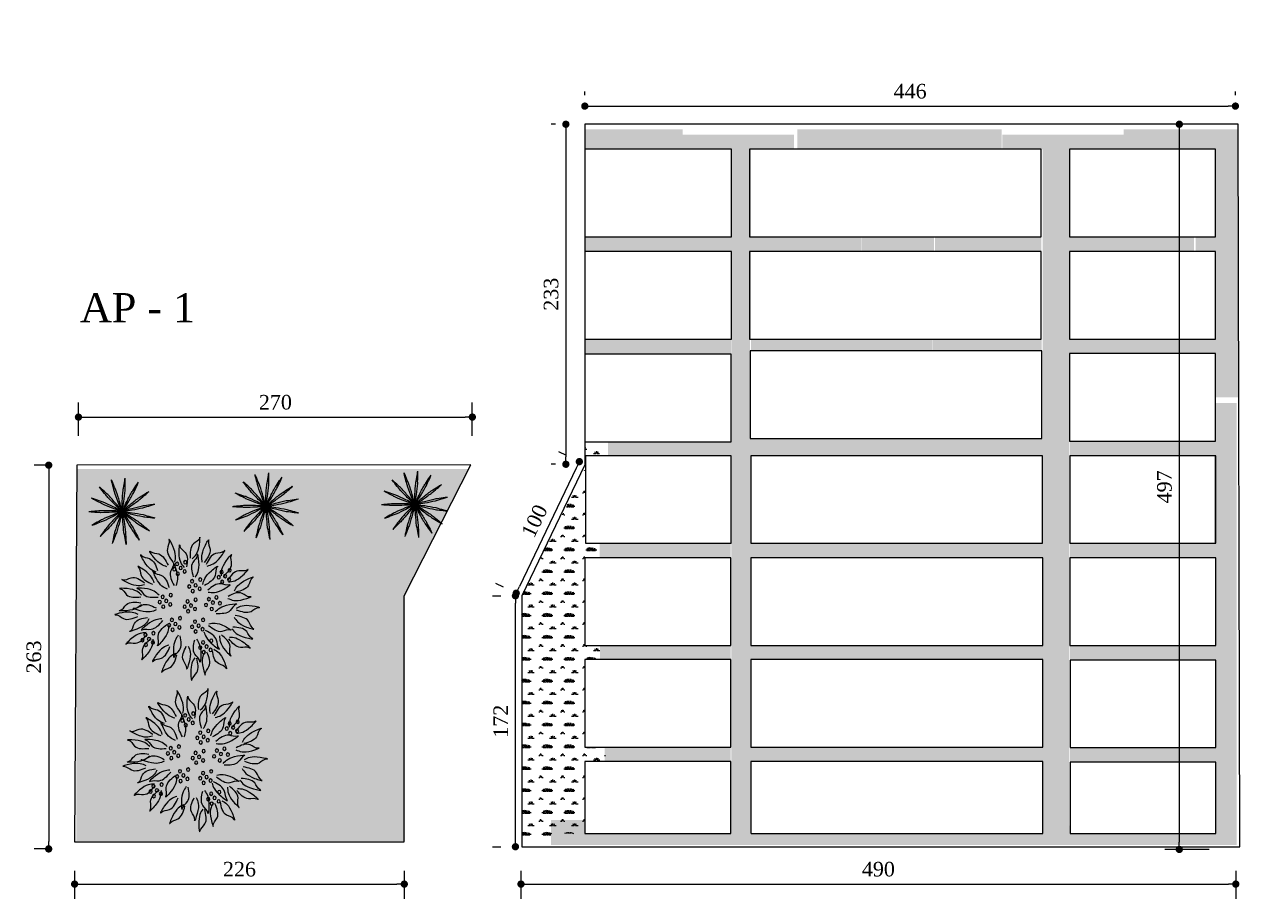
# Model space of a CAD drawing. Header units: centimetres. Extents: x -48696 to 156237, y -5617 to 29024.
# Drawn here: x -48696 to -47863, y 9708 to 10307 of the extents above; entities that cross this region are included whole.
import ezdxf

# ---------------------------------------------------------------- set-up
doc = ezdxf.new("R2010")
doc.units = ezdxf.units.CM
for name, color, linetype, lineweight in [('Hachura', 1, 'Continuous', 9), ('Pilares Sub-solo', 7, 'Continuous', 70), ('Pisos Externos', 15, 'Continuous', 9)]:
    doc.layers.add(name, color=color, linetype=linetype, lineweight=lineweight)
doc.layers.add('MOLHO', color=114, linetype='Continuous')
doc.layers.add('paisajismo', color=7, linetype='Continuous')
doc.styles.add('Valéria', font='romantic.ttf', dxfattribs={"height": 10})
doc.dimstyles.new('Cota - 50', dxfattribs={"dimtxt": 10, "dimasz": 5, "dimexe": 10, "dimexo": 20, "dimgap": 5, "dimtad": 1, "dimtxsty": 'Valéria', "dimblk": 'DOT', "dimcen": 0, "dimclrd": 12, "dimclre": 12, "dimclrt": 2, "dimazin": 2, "dimtfac": 1, "dimtix": 1, "dimtmove": 0, "dimatfit": 3, "dimldrblk": 'DOT', "dimfxl": 1, "dimarcsym": 0})
pattern_1 = [(360, (-31990.247, -1588.451), (15, 15), [2.25, -0.45, 0.6, -0.45, 2.25, -9]), (360, (-31990.997, -1588.001), (15, 15), [1.5, -1.125, 2.25, -1.125, 1.5, -7.5]), (360, (-31985.747, -1582.001), (15, 15), [1.875, -0.75, 1.875, -10.5]), (360, (-31993.247, -1579.001), (15, 15), [0.75, -1.5, 0.75, -12]), (90, (-31991.747, -1579.001), (-15, 15), [1.35, -13.65]), (90, (-31987.247, -1588.001), (-15, 15), [1.5, -13.5]), (90, (-31983.497, -1582.001), (-15, 15), [1.5, -13.5]), (45, (-31985.297, -1588.151), (9e-15, 15), [1.5, -19.713203]), (135, (-31989.197, -1588.151), (-15, 9e-15), [1.5, -19.713203]), (63.43495, (-31985.747, -1588.0765), (8e-10, 15), [1.5, -32.04102]), (75.963757, (-31986.497, -1588.0015), (5e-10, 15), [1.5, -60.346584]), (75.963757, (-31982.747, -1582.0015), (5e-10, 15), [1.2, -60.646584]), (75.963757, (-31991.447, -1579.0015), (5e-10, 15), [1.05, -60.796584]), (104.036243, (-31987.997, -1588.0015), (-5e-10, 15), [1.5, -60.346584]), (104.036243, (-31984.247, -1582.0015), (-5e-10, 15), [1.2, -60.646584]), (104.036243, (-31992.047, -1579.0015), (-5e-10, 15), [1.05, -60.796584]), (116.56505, (-31988.747, -1588.0765), (-6e-09, 15), [1.5, -32.041002])]

# ---------------------------------------------------------------- blocks, each defined once
blk = doc.blocks.new('A$C375069E9')
at = {"layer": 'paisajismo', "color": 221}
for centre in [(0.523, 1.919), (0.663, 1.889), (1.295, 2.06), (1.305, 1.899), (1.375, 1.959), (1.436, 2.03), (1.486, 1.939), (0.533, 1.759), (0.603, 1.819), (0.653, 1.719), (0.713, 1.799), (1.034, 1.759), (1.175, 1.729), (1.426, 1.859), (1.044, 1.598), (1.115, 1.658), (1.165, 1.558), (1.225, 1.638), (1.546, 1.488), (1.687, 1.458), (0.693, 1.348), (0.753, 1.448), (0.814, 1.358), (0.834, 1.247), (0.884, 1.418), (0.934, 1.317), (1.115, 1.408), (1.125, 1.247), (1.195, 1.307), (1.255, 1.378), (1.305, 1.287), (1.556, 1.327), (1.626, 1.388), (1.677, 1.287), (1.737, 1.368), (0.984, 1.057), (1.245, 1.207), (1.386, 1.087), (1.526, 1.057), (0.994, 0.896), (1.064, 0.956), (1.115, 0.856), (1.125, 1.027), (1.175, 0.936), (1.396, 0.926), (1.466, 0.986), (1.516, 0.886), (1.576, 0.966), (1.847, 0.826), (0.844, 0.696), (0.984, 0.666), (1.857, 0.666), (1.927, 0.726), (1.978, 0.625), (1.988, 0.796), (2.038, 0.706), (0.854, 0.535), (0.924, 0.595), (0.974, 0.495), (1.034, 0.575)]:
    blk.add_circle(centre, 0.0284, dxfattribs=at)
at = {"layer": 'paisajismo', "color": 124}
for points in [[(0.998, 2.06), (0.956, 2.334), (0.888, 2.44), (0.889, 2.435), (0.863, 2.285), (0.965, 2.054)], [(1.176, 2.118), (1.049, 2.364), (1.042, 2.49), (1.043, 2.485), (1.153, 2.379), (1.207, 2.133)], [(1.308, 1.969), (1.401, 2.229), (1.391, 2.355), (1.391, 2.35), (1.296, 2.23), (1.275, 1.979)], [(1.475, 2.065), (1.512, 2.34), (1.578, 2.447), (1.577, 2.442), (1.606, 2.292), (1.509, 2.06)], [(0.664, 1.826), (0.579, 2.089), (0.495, 2.183), (0.497, 2.179), (0.495, 2.026), (0.632, 1.814)], [(0.912, 1.994), (0.683, 2.149), (0.616, 2.257), (0.62, 2.253), (0.767, 2.212), (0.932, 2.022)], [(1.122, 1.799), (1.058, 2.068), (1.082, 2.193), (1.082, 2.187), (1.163, 2.058), (1.156, 1.806)], [(1.614, 1.981), (1.84, 2.142), (1.904, 2.25), (1.9, 2.247), (1.754, 2.203), (1.593, 2.009)], [(1.798, 1.89), (2.008, 2.07), (2.062, 2.185), (2.059, 2.181), (1.917, 2.123), (1.775, 1.916)], [(0.543, 1.718), (0.292, 1.836), (0.209, 1.931), (0.213, 1.928), (0.366, 1.911), (0.558, 1.749)], [(0.988, 1.675), (0.841, 1.91), (0.737, 1.981), (0.74, 1.977), (0.775, 1.828), (0.959, 1.656)], [(1.453, 1.657), (1.451, 1.934), (1.501, 2.049), (1.5, 2.044), (1.55, 1.9), (1.487, 1.656)], [(1.602, 1.593), (1.803, 1.784), (1.851, 1.901), (1.848, 1.896), (1.709, 1.832), (1.578, 1.618)], [(1.836, 1.699), (2.004, 1.919), (2.114, 1.98), (2.111, 1.977), (2.062, 1.832), (1.862, 1.678)], [(0.438, 1.564), (0.237, 1.755), (0.118, 1.797), (0.122, 1.794), (0.194, 1.659), (0.415, 1.539)], [(0.896, 1.541), (0.624, 1.594), (0.52, 1.667), (0.525, 1.665), (0.677, 1.685), (0.903, 1.575)], [(2.005, 1.668), (2.28, 1.695), (2.39, 1.758), (2.385, 1.756), (2.236, 1.791), (2.001, 1.702)], [(0.553, 1.432), (0.276, 1.415), (0.158, 1.46), (0.163, 1.459), (0.305, 1.517), (0.551, 1.466)], [(1.751, 1.486), (2.002, 1.603), (2.129, 1.605), (2.124, 1.604), (2.013, 1.498), (1.765, 1.455)], [(2.053, 1.488), (2.306, 1.601), (2.432, 1.601), (2.427, 1.6), (2.315, 1.496), (2.066, 1.456)], [(0.405, 1.262), (0.131, 1.304), (0.009, 1.27), (0.015, 1.27), (0.151, 1.2), (0.401, 1.228)], [(0.773, 1.195), (0.528, 1.324), (0.402, 1.332), (0.407, 1.33), (0.513, 1.219), (0.758, 1.164)], [(1.8, 1.231), (2.076, 1.215), (2.195, 1.26), (2.189, 1.259), (2.047, 1.316), (1.801, 1.265)], [(2.055, 1.326), (2.31, 1.218), (2.436, 1.221), (2.431, 1.222), (2.317, 1.323), (2.067, 1.357)], [(0.447, 1.106), (0.23, 0.934), (0.107, 0.902), (0.112, 0.905), (0.195, 1.033), (0.426, 1.133)], [(1.701, 1.076), (1.958, 0.973), (2.046, 0.883), (2.041, 0.885), (1.889, 0.894), (1.687, 1.045)], [(1.928, 1.076), (2.139, 0.896), (2.26, 0.861), (2.255, 0.863), (2.177, 0.995), (1.949, 1.102)], [(2.115, 1.151), (2.39, 1.183), (2.511, 1.145), (2.506, 1.145), (2.367, 1.08), (2.118, 1.117)], [(0.483, 0.904), (0.251, 0.752), (0.126, 0.732), (0.131, 0.734), (0.226, 0.854), (0.465, 0.933)], [(0.883, 0.989), (0.609, 0.948), (0.503, 0.88), (0.508, 0.882), (0.658, 0.855), (0.889, 0.956)], [(0.969, 0.852), (0.812, 0.624), (0.705, 0.557), (0.708, 0.561), (0.75, 0.708), (0.941, 0.872)], [(1.585, 0.962), (1.685, 0.704), (1.775, 0.615), (1.772, 0.62), (1.766, 0.772), (1.617, 0.976)], [(0.524, 0.758), (0.266, 0.658), (0.177, 0.569), (0.181, 0.571), (0.334, 0.578), (0.537, 0.726)], [(0.698, 0.783), (0.595, 0.526), (0.504, 0.438), (0.507, 0.442), (0.516, 0.595), (0.667, 0.796)], [(1.098, 0.722), (1.022, 0.455), (1.04, 0.33), (1.041, 0.335), (1.128, 0.461), (1.131, 0.713)], [(1.416, 0.791), (1.501, 0.528), (1.488, 0.402), (1.487, 0.407), (1.396, 0.53), (1.383, 0.782)], [(1.856, 0.722), (1.956, 0.464), (2.046, 0.374), (2.043, 0.379), (2.037, 0.532), (1.888, 0.735)], [(1.972, 0.836), (2.229, 0.733), (2.317, 0.642), (2.312, 0.645), (2.16, 0.653), (1.958, 0.804)], [(0.798, 0.546), (0.619, 0.335), (0.583, 0.214), (0.585, 0.218), (0.717, 0.297), (0.825, 0.524)], [(0.953, 0.499), (0.985, 0.224), (0.947, 0.103), (0.948, 0.108), (0.882, 0.247), (0.919, 0.496)], [(1.244, 0.6), (1.226, 0.324), (1.271, 0.206), (1.27, 0.211), (1.328, 0.353), (1.278, 0.599)], [(1.466, 0.475), (1.657, 0.274), (1.699, 0.155), (1.696, 0.159), (1.561, 0.231), (1.441, 0.452)], [(1.582, 0.621), (1.799, 0.449), (1.858, 0.337), (1.854, 0.341), (1.71, 0.393), (1.56, 0.595)], [(1.128, 0.401), (1.199, 0.134), (1.18, 0.009), (1.179, 0.014), (1.094, 0.142), (1.095, 0.393)]]:
    blk.add_spline(points, degree=3, dxfattribs=at)
blk = doc.blocks.new('MOLHO2')
for points in [[(-0.205, 0.41, 0.04965), (-0.231, 0.447, 0.013329), (-0.323, 0.589, 0.009979), (-0.353, 0.63, 0.607526)], [(-0.242, 0.389, -0.04965), (-0.26, 0.431, -0.013329), (-0.333, 0.583, -0.009979), (-0.353, 0.63, -0.607526)], [(-0.063, 0.454, -0.04965), (-0.063, 0.499, -0.013329), (-0.067, 0.668, -0.009979), (-0.066, 0.719, -0.607526)], [(-0.021, 0.458, 0.04965), (-0.03, 0.502, 0.013329), (-0.056, 0.669, 0.009979), (-0.066, 0.719, 0.607526)], [(0.127, 0.44, -0.04965), (0.146, 0.482, -0.013329), (0.21, 0.638, -0.009979), (0.232, 0.684, -0.607526)], [(0.167, 0.427, 0.04965), (0.177, 0.471, 0.013329), (0.221, 0.634, 0.009979), (0.232, 0.684, 0.607526)], [(0.295, 0.35, -0.04965), (0.329, 0.381, -0.013329), (0.452, 0.497, -0.009979), (0.49, 0.531, -0.607526)], [(0.326, 0.322, 0.04965), (0.353, 0.358, 0.013329), (0.46, 0.49, 0.009979), (0.49, 0.531, 0.607526)], [(-0.354, 0.291, 0.04965), (-0.393, 0.314, 0.013329), (-0.535, 0.406, 0.009979), (-0.579, 0.432, 0.607526)], [(-0.379, 0.257, -0.04965), (-0.413, 0.288, -0.013329), (-0.542, 0.397, -0.009979), (-0.579, 0.432, -0.607526)], [(0, 0, 0.009979), (-0.037, 0.035, 0.013329), (-0.166, 0.144, 0.009462), (-0.354, 0.291, 0.009462)], [(0, 0, -0.009979), (-0.03, 0.041, -0.013329), (-0.122, 0.183, -0.009462), (-0.242, 0.389, -0.009462)], [(0, 0, 0.009979), (-0.02, 0.047, 0.013329), (-0.093, 0.199, 0.009462), (-0.205, 0.41, 0.009462)], [(0, 0, -0.009979), (-0.01, 0.05, -0.013329), (-0.037, 0.217, -0.009462), (-0.063, 0.454, -0.009462)], [(0, 0, 0.009979), (0.001, 0.051, 0.013329), (-0.004, 0.22, 0.009462), (-0.021, 0.458, 0.009462)], [(0, 0, -0.009979), (0.011, 0.05, -0.013329), (0.055, 0.213, -0.009462), (0.127, 0.44, -0.009462)], [(0, 0, 0.009979), (0.022, 0.046, 0.013329), (0.086, 0.202, 0.009462), (0.167, 0.427, 0.009462)], [(0, 0, -0.009979), (0.03, 0.041, -0.013329), (0.137, 0.172, -0.009462), (0.295, 0.35, -0.009462)], [(0, 0, 0.009979), (0.038, 0.033, 0.013329), (0.161, 0.15, 0.009462), (0.326, 0.322, 0.009462)], [(0.412, 0.2, -0.04965), (0.455, 0.214, -0.013329), (0.615, 0.271, -0.009979), (0.664, 0.285, -0.607526)], [(0.429, 0.161, 0.04965), (0.469, 0.183, 0.013329), (0.619, 0.26, 0.009979), (0.664, 0.285, 0.607526)], [(-0.451, 0.08, -0.04965), (-0.494, 0.095, -0.013329), (-0.656, 0.143, -0.009979), (-0.705, 0.159, -0.607526)], [(-0.442, 0.121, 0.04965), (-0.487, 0.127, 0.013329), (-0.654, 0.154, 0.009979), (-0.705, 0.159, 0.607526)], [(0, 0, -0.009979), (-0.051, 0.006, -0.013329), (-0.218, 0.032, -0.009462), (-0.451, 0.08, -0.009462)], [(0, 0, 0.009979), (-0.048, 0.017, 0.013329), (-0.21, 0.064, 0.009462), (-0.442, 0.121, 0.009462)], [(0, 0, -0.009979), (-0.044, 0.026, -0.013329), (-0.186, 0.118, -0.009462), (-0.379, 0.257, -0.009462)], [(0, 0, -0.009979), (0.044, 0.025, -0.013329), (0.195, 0.102, -0.009462), (0.412, 0.2, -0.009462)], [(0, 0, 0.009979), (0.049, 0.015, 0.013329), (0.208, 0.071, 0.009462), (0.429, 0.161, 0.009462)], [(0, 0, -0.009979), (0.051, 0.005, -0.013329), (0.22, 0.014, -0.009462), (0.458, 0.015, -0.009462)], [(0.458, 0.015, -0.04965), (0.503, 0.01, -0.013329), (0.672, -0.003, -0.009979), (0.722, -0.009, -0.607526)], [(-0.453, -0.069, 0.04965), (-0.496, -0.082, 0.013329), (-0.66, -0.126, 0.009979), (-0.708, -0.141, 0.607526)], [(-0.445, -0.11, -0.04965), (-0.49, -0.114, -0.013329), (-0.658, -0.137, -0.009979), (-0.708, -0.141, -0.607526)], [(-0.386, -0.247, 0.04965), (-0.42, -0.277, 0.013329), (-0.552, -0.383, 0.009979), (-0.59, -0.417, 0.607526)], [(0, 0, 0.009979), (-0.051, -0.004, 0.013329), (-0.218, -0.027, 0.009462), (-0.453, -0.069, 0.009462)], [(0, 0, -0.009979), (-0.048, -0.015, -0.013329), (-0.212, -0.059, -0.009462), (-0.445, -0.11, -0.009462)], [(0, 0, 0.009979), (-0.045, -0.025, 0.013329), (-0.189, -0.113, 0.009462), (-0.386, -0.247, 0.009462)], [(0, 0, -0.009979), (-0.038, -0.034, -0.013329), (-0.17, -0.14, -0.009462), (-0.362, -0.281, -0.009462)], [(0, 0, 0.009979), (-0.031, -0.041, 0.013329), (-0.126, -0.18, 0.009462), (-0.252, -0.383, 0.009462)], [(0, 0, -0.009979), (-0.021, -0.046, -0.013329), (-0.098, -0.197, -0.009462), (-0.216, -0.404, -0.009462)], [(0, 0, 0.009979), (-0.012, -0.05, 0.013329), (-0.042, -0.216, 0.009462), (-0.075, -0.452, 0.009462)], [(0, 0, -0.009979), (0, -0.051, -0.013329), (-0.009, -0.22, -0.009462), (-0.033, -0.457, -0.009462)], [(0, 0, -0.009979), (0.038, -0.034, -0.013329), (0.157, -0.154, -0.009462), (0.318, -0.33, -0.009462)], [(0, 0, 0.009979), (0.05, -0.006, 0.013329), (0.219, -0.019, 0.009462), (0.457, -0.027, 0.009462)], [(0, 0, 0.009979), (0.044, -0.026, 0.013329), (0.192, -0.107, 0.009462), (0.407, -0.211, 0.009462)], [(0, 0, -0.009979), (0.048, -0.016, -0.013329), (0.206, -0.077, -0.009462), (0.425, -0.172, -0.009462)], [(0, 0, 0.009979), (0.029, -0.042, 0.013329), (0.132, -0.176, 0.009462), (0.286, -0.358, 0.009462)], [(0, 0, 0.009979), (0.01, -0.05, 0.013329), (0.049, -0.214, 0.009462), (0.116, -0.443, 0.009462)], [(0, 0, -0.009979), (0.02, -0.047, -0.013329), (0.081, -0.205, -0.009462), (0.156, -0.431, -0.009462)], [(0.407, -0.211, 0.04965), (0.45, -0.225, 0.013329), (0.608, -0.286, 0.009979), (0.656, -0.302, 0.607526)], [(0.425, -0.172, -0.04965), (0.464, -0.195, -0.013329), (0.612, -0.276, -0.009979), (0.656, -0.302, -0.607526)], [(0.457, -0.027, 0.04965), (0.503, -0.023, 0.013329), (0.672, -0.014, 0.009979), (0.722, -0.009, 0.607526)], [(-0.362, -0.281, -0.04965), (-0.401, -0.304, -0.013329), (-0.545, -0.392, -0.009979), (-0.59, -0.417, -0.607526)], [(-0.252, -0.383, 0.04965), (-0.271, -0.424, 0.013329), (-0.348, -0.575, 0.009979), (-0.369, -0.621, 0.607526)], [(-0.216, -0.404, -0.04965), (-0.243, -0.441, -0.013329), (-0.338, -0.58, -0.009979), (-0.369, -0.621, -0.607526)], [(-0.075, -0.452, 0.04965), (-0.075, -0.497, 0.013329), (-0.084, -0.666, 0.009979), (-0.085, -0.717, 0.607526)], [(-0.033, -0.457, -0.04965), (-0.043, -0.501, -0.013329), (-0.073, -0.668, -0.009979), (-0.085, -0.717, -0.607526)], [(0.116, -0.443, 0.04965), (0.133, -0.485, 0.013329), (0.194, -0.643, 0.009979), (0.214, -0.69, 0.607526)], [(0.156, -0.431, -0.04965), (0.165, -0.475, -0.013329), (0.205, -0.64, -0.009979), (0.214, -0.69, -0.607526)], [(0.286, -0.358, 0.04965), (0.319, -0.389, 0.013329), (0.439, -0.509, 0.009979), (0.476, -0.543, 0.607526)], [(0.318, -0.33, -0.04965), (0.344, -0.367, -0.013329), (0.447, -0.501, -0.009979), (0.476, -0.543, -0.607526)]]:
    blk.add_lwpolyline(points, format="xyb")
blk = doc.blocks.new('VEG3')
at = {"layer": 'MOLHO', "xscale": 0.6290189251151159, "yscale": 0.6290189251151159, "zscale": 0.6290189251151159}
blk.add_blockref('MOLHO2', (-0.121, 0.067), dxfattribs=at)
blk = doc.blocks.new('_Dot')
at = {"color": 0, "linetype": 'ByBlock', "lineweight": -2}
blk.add_line((-0.5, 0), (-1, 0), dxfattribs=at)
at = {"color": 0, "linetype": 'ByBlock', "const_width": 0.5}
blk.add_lwpolyline([(-0.25, 0, 1), (0.25, 0, 1)], format="xyb", close=True, dxfattribs=at)
blk = doc.blocks.new('*D1842')
at = {"color": 12, "lineweight": -2, "transparency": 16777216}
for p, q in [((-48679.76, 10005), (-48689.14, 10005)), ((-48679.14, 10000), (-48679.14, 9747)), ((-48679.76, 9742), (-48689.14, 9742))]:
    blk.add_line(p, q, dxfattribs=at)
at = {"layer": 'Defpoints', "color": 0, "transparency": 16777216}
for p in [(-48659.76, 10005), (-48679.14, 9742), (-48659.76, 9742)]:
    blk.add_point(p, dxfattribs=at)
at = {"color": 12, "lineweight": -2, "transparency": 16777216, "xscale": 5, "yscale": 5, "zscale": 5}
for p, rotation in [((-48679.14, 10005), 90), ((-48679.14, 9742), 270)]:
    blk.add_blockref('_Dot', p, dxfattribs=dict(at, rotation=rotation))
at = {"color": 2, "transparency": 16777216, "insert": (-48689.29, 9873.5), "char_height": 10, "attachment_point": 5, "rotation": 90, "style": 'Valéria'}
blk.add_mtext('263', dxfattribs=at)
blk = doc.blocks.new('*D1843')
at = {"color": 12, "lineweight": -2, "transparency": 16777216}
for p, q in [((-48658.73, 10025.21), (-48658.73, 10047.95)), ((-48388.73, 10025.21), (-48388.73, 10047.95)), ((-48653.73, 10037.95), (-48393.73, 10037.95))]:
    blk.add_line(p, q, dxfattribs=at)
at = {"layer": 'Defpoints', "color": 0, "transparency": 16777216}
for p in [(-48388.73, 10037.95), (-48658.73, 10005.21), (-48388.73, 10005.21)]:
    blk.add_point(p, dxfattribs=at)
at = {"color": 12, "lineweight": -2, "transparency": 16777216, "xscale": 5, "yscale": 5, "zscale": 5, "rotation": 180}
blk.add_blockref('_Dot', (-48658.73, 10037.95), dxfattribs=at)
at = {"color": 12, "lineweight": -2, "transparency": 16777216, "xscale": 5, "yscale": 5, "zscale": 5}
blk.add_blockref('_Dot', (-48388.73, 10037.95), dxfattribs=at)
at = {"color": 2, "transparency": 16777216, "insert": (-48523.73, 10048.06), "char_height": 10, "attachment_point": 5, "style": 'Valéria'}
blk.add_mtext('270', dxfattribs=at)
blk = doc.blocks.new('*D1858')
at = {"color": 12, "lineweight": -2, "transparency": 16777216}
for p, q in [((-48661.37, 9726.96), (-48661.37, 9707.91)), ((-48435.37, 9726.96), (-48435.37, 9707.91)), ((-48656.37, 9717.91), (-48440.37, 9717.91))]:
    blk.add_line(p, q, dxfattribs=at)
at = {"layer": 'Defpoints', "color": 0, "transparency": 16777216}
for p in [(-48661.37, 9746.96), (-48435.37, 9746.96), (-48435.37, 9717.91)]:
    blk.add_point(p, dxfattribs=at)
at = {"color": 12, "lineweight": -2, "transparency": 16777216, "xscale": 5, "yscale": 5, "zscale": 5, "rotation": 180}
blk.add_blockref('_Dot', (-48661.37, 9717.91), dxfattribs=at)
at = {"color": 12, "lineweight": -2, "transparency": 16777216, "xscale": 5, "yscale": 5, "zscale": 5}
blk.add_blockref('_Dot', (-48435.37, 9717.91), dxfattribs=at)
at = {"color": 2, "transparency": 16777216, "insert": (-48548.37, 9728.06), "char_height": 10, "attachment_point": 5, "style": 'Valéria'}
blk.add_mtext('226', dxfattribs=at)
blk = doc.blocks.new('*D1844')
at = {"color": 12, "lineweight": -2, "transparency": 16777216}
for p, q in [((-48355.37, 9726.96), (-48355.37, 9707.91)), ((-47865.37, 9726.96), (-47865.37, 9707.91)), ((-48350.37, 9717.91), (-47870.37, 9717.91))]:
    blk.add_line(p, q, dxfattribs=at)
at = {"layer": 'Defpoints', "color": 0, "transparency": 16777216}
for p in [(-48355.37, 9746.96), (-47865.37, 9746.96), (-47865.37, 9717.91)]:
    blk.add_point(p, dxfattribs=at)
at = {"color": 12, "lineweight": -2, "transparency": 16777216, "xscale": 5, "yscale": 5, "zscale": 5, "rotation": 180}
blk.add_blockref('_Dot', (-48355.37, 9717.91), dxfattribs=at)
at = {"color": 12, "lineweight": -2, "transparency": 16777216, "xscale": 5, "yscale": 5, "zscale": 5}
blk.add_blockref('_Dot', (-47865.37, 9717.91), dxfattribs=at)
at = {"color": 2, "transparency": 16777216, "insert": (-48110.37, 9728.08), "char_height": 10, "attachment_point": 5, "style": 'Valéria'}
blk.add_mtext('490', dxfattribs=at)
blk = doc.blocks.new('*D1846')
at = {"color": 12, "lineweight": -2, "transparency": 16777216}
for p, q in [((-47883.69, 10238.63), (-47914.08, 10238.63)), ((-47904.08, 10233.63), (-47904.08, 9746.63)), ((-47883.69, 9741.63), (-47914.08, 9741.63))]:
    blk.add_line(p, q, dxfattribs=at)
at = {"layer": 'Defpoints', "color": 0, "transparency": 16777216}
for p in [(-47863.69, 10238.63), (-47904.08, 9741.63), (-47863.69, 9741.63)]:
    blk.add_point(p, dxfattribs=at)
at = {"color": 12, "lineweight": -2, "transparency": 16777216, "xscale": 5, "yscale": 5, "zscale": 5}
for p, rotation in [((-47904.08, 10238.63), 90), ((-47904.08, 9741.63), 270)]:
    blk.add_blockref('_Dot', p, dxfattribs=dict(at, rotation=rotation))
at = {"color": 2, "transparency": 16777216, "insert": (-47914.24, 9990.13), "char_height": 10, "attachment_point": 5, "rotation": 90, "style": 'Valéria'}
blk.add_mtext('497', dxfattribs=at)
blk = doc.blocks.new('*D1847')
at = {"color": 12, "lineweight": -2, "transparency": 16777216}
for p, q in [((-48311.62, 10258.63), (-48311.62, 10261.07)), ((-47865.62, 10258.63), (-47865.62, 10261.07)), ((-48306.62, 10251.07), (-47870.62, 10251.07))]:
    blk.add_line(p, q, dxfattribs=at)
at = {"layer": 'Defpoints', "color": 0, "transparency": 16777216}
for p in [(-47865.62, 10251.07), (-48311.62, 10238.63), (-47865.62, 10238.63)]:
    blk.add_point(p, dxfattribs=at)
at = {"color": 12, "lineweight": -2, "transparency": 16777216, "xscale": 5, "yscale": 5, "zscale": 5, "rotation": 180}
blk.add_blockref('_Dot', (-48311.62, 10251.07), dxfattribs=at)
at = {"color": 12, "lineweight": -2, "transparency": 16777216, "xscale": 5, "yscale": 5, "zscale": 5}
blk.add_blockref('_Dot', (-47865.62, 10251.07), dxfattribs=at)
at = {"color": 2, "transparency": 16777216, "insert": (-48088.62, 10261.21), "char_height": 10, "attachment_point": 5, "style": 'Valéria'}
blk.add_mtext('446', dxfattribs=at)
blk = doc.blocks.new('*D1848')
at = {"color": 12, "lineweight": -2, "transparency": 16777216}
for p, q in [((-48331.62, 10238.63), (-48334.61, 10238.63)), ((-48324.61, 10233.63), (-48324.61, 10010.63)), ((-48331.62, 10005.63), (-48334.61, 10005.63))]:
    blk.add_line(p, q, dxfattribs=at)
at = {"layer": 'Defpoints', "color": 0, "transparency": 16777216}
for p in [(-48311.62, 10238.63), (-48324.61, 10005.63), (-48311.62, 10005.63)]:
    blk.add_point(p, dxfattribs=at)
at = {"color": 12, "lineweight": -2, "transparency": 16777216, "xscale": 5, "yscale": 5, "zscale": 5}
for p, rotation in [((-48324.61, 10238.63), 90), ((-48324.61, 10005.63), 270)]:
    blk.add_blockref('_Dot', p, dxfattribs=dict(at, rotation=rotation))
at = {"color": 2, "transparency": 16777216, "insert": (-48334.72, 10122.13), "char_height": 10, "attachment_point": 5, "rotation": 90, "style": 'Valéria'}
blk.add_mtext('233', dxfattribs=at)
blk = doc.blocks.new('*D1849')
at = {"color": 12, "lineweight": -2, "transparency": 16777216}
for p, q in [((-48329.65, 10014.29), (-48324.38, 10011.75)), ((-48317.52, 10002.92), (-48356.46, 9921.78)), ((-48372.92, 9924.13), (-48367.64, 9921.6))]:
    blk.add_line(p, q, dxfattribs=at)
at = {"layer": 'Defpoints', "color": 0, "transparency": 16777216}
for p in [(-48311.62, 10005.63), (-48358.63, 9917.27), (-48354.89, 9915.48)]:
    blk.add_point(p, dxfattribs=at)
at = {"color": 12, "lineweight": -2, "transparency": 16777216, "xscale": 5, "yscale": 5, "zscale": 5}
for p, rotation in [((-48315.36, 10007.43), 64.3640966448626), ((-48358.63, 9917.27), 244.3640966448626)]:
    blk.add_blockref('_Dot', p, dxfattribs=dict(at, rotation=rotation))
at = {"color": 2, "transparency": 16777216, "insert": (-48346.11, 9966.72), "char_height": 10, "attachment_point": 5, "rotation": 64.3641, "style": 'Valéria'}
blk.add_mtext('100', dxfattribs=at)
blk = doc.blocks.new('*D1859')
at = {"color": 12, "lineweight": -2, "transparency": 16777216}
for p, q in [((-48374.89, 9915.51), (-48369.17, 9915.51)), ((-48359.17, 9748.51), (-48359.17, 9910.51)), ((-48374.87, 9743.51), (-48369.17, 9743.51))]:
    blk.add_line(p, q, dxfattribs=at)
at = {"layer": 'Defpoints', "color": 0, "transparency": 16777216}
for p in [(-48359.17, 9915.51), (-48354.89, 9915.51), (-48354.87, 9743.51)]:
    blk.add_point(p, dxfattribs=at)
at = {"color": 12, "lineweight": -2, "transparency": 16777216, "xscale": 5, "yscale": 5, "zscale": 5}
for p, rotation in [((-48359.17, 9915.51), 90), ((-48359.17, 9743.51), 270)]:
    blk.add_blockref('_Dot', p, dxfattribs=dict(at, rotation=rotation))
at = {"color": 2, "transparency": 16777216, "insert": (-48369.27, 9829.51), "char_height": 10, "attachment_point": 5, "rotation": 90, "style": 'Valéria'}
blk.add_mtext('172', dxfattribs=at)

msp = doc.modelspace()

# ---------------------------------------------------------------- hatches: boundary and pattern name
h = msp.add_hatch()
h.set_pattern_fill('GRASS2', color=74, scale=15, pattern_type=2)
h.set_pattern_definition([(360, (-31923.786, 10697.409), (15, 15), [2.25, -0.45, 0.6, -0.45, 2.25, -9]), (360, (-31924.536, 10697.859), (15, 15), [1.5, -1.125, 2.25, -1.125, 1.5, -7.5]), (360, (-31919.286, 10703.859), (15, 15), [1.875, -0.75, 1.875, -10.5]), (360, (-31926.786, 10706.859), (15, 15), [0.75, -1.5, 0.75, -12]), (90, (-31925.286, 10706.859), (-15, 15), [1.35, -13.65]), (90, (-31920.786, 10697.859), (-15, 15), [1.5, -13.5]), (90, (-31917.036, 10703.859), (-15, 15), [1.5, -13.5]), (45, (-31918.836, 10697.709), (9e-15, 15), [1.5, -19.713203]), (135, (-31922.736, 10697.709), (-15, 9e-15), [1.5, -19.713203]), (63.43495, (-31919.286, 10697.784), (8e-10, 15), [1.5, -32.04102]), (75.963757, (-31920.0362, 10697.859), (5e-10, 15), [1.5, -60.346584]), (75.963757, (-31916.2862, 10703.859), (5e-10, 15), [1.2, -60.646584]), (75.963757, (-31924.9862, 10706.859), (5e-10, 15), [1.05, -60.796584]), (104.036243, (-31921.5362, 10697.859), (-5e-10, 15), [1.5, -60.346584]), (104.036243, (-31917.7862, 10703.859), (-5e-10, 15), [1.2, -60.646584]), (104.036243, (-31925.5862, 10706.859), (-5e-10, 15), [1.05, -60.796584]), (116.56505, (-31922.286, 10697.784), (-6e-09, 15), [1.5, -32.041002])])
h.paths.add_polyline_path([(-48025.89914, 10221.45793), (-48165.98699, 10221.45793), (-48165.98699, 10235.18524), (-48025.89914, 10235.18524)])
h.paths.add_polyline_path([(-48311.25484, 10221.45793), (-48244.47999, 10221.45793), (-48244.47999, 10235.18524), (-48311.25484, 10235.18524)])
h.paths.add_polyline_path([(-48311.25484, 10151.45793), (-48296.36152, 10151.45793), (-48296.36152, 10161.45793), (-48311.25484, 10161.45793)])
h.paths.add_polyline_path([(-48311.25484, 10081.03322), (-48294.73189, 10081.03322), (-48294.73189, 10091.45793), (-48311.25484, 10091.45793)])
h.paths.add_polyline_path([(-47879.386, 10221.45793), (-47942.31706, 10221.45793), (-47942.31706, 10235.18524), (-47879.386, 10235.18524)])
h.paths.add_polyline_path([(-47879.36468, 10051.45793), (-47863.80216, 10051.45793), (-47863.80216, 10235.18524), (-47879.36468, 10235.18524)])
h = msp.add_hatch()
h.set_pattern_fill('GRASS2', color=74, scale=15, pattern_type=2)
h.set_pattern_definition([(360, (-29019.83, 6679.415), (15, 15), [2.25, -0.45, 0.6, -0.45, 2.25, -9]), (360, (-29020.58, 6679.865), (15, 15), [1.5, -1.125, 2.25, -1.125, 1.5, -7.5]), (360, (-29015.33, 6685.865), (15, 15), [1.875, -0.75, 1.875, -10.5]), (360, (-29022.83, 6688.865), (15, 15), [0.75, -1.5, 0.75, -12]), (90, (-29021.33, 6688.865), (-15, 15), [1.35, -13.65]), (90, (-29016.83, 6679.865), (-15, 15), [1.5, -13.5]), (90, (-29013.08, 6685.865), (-15, 15), [1.5, -13.5]), (45, (-29014.88, 6679.715), (9e-15, 15), [1.5, -19.713203]), (135, (-29018.78, 6679.715), (-15, 9e-15), [1.5, -19.713203]), (63.43495, (-29015.3305, 6679.79), (8e-10, 15), [1.5, -32.04102]), (75.963757, (-29016.0805, 6679.8647), (5e-10, 15), [1.5, -60.346584]), (75.963757, (-29012.3305, 6685.8647), (5e-10, 15), [1.2, -60.646584]), (75.963757, (-29021.0305, 6688.8647), (5e-10, 15), [1.05, -60.796584]), (104.036243, (-29017.5805, 6679.8647), (-5e-10, 15), [1.5, -60.346584]), (104.036243, (-29013.8305, 6685.8647), (-5e-10, 15), [1.2, -60.646584]), (104.036243, (-29021.6305, 6688.8647), (-5e-10, 15), [1.05, -60.796584]), (116.56505, (-29018.3305, 6679.79), (-6e-09, 15), [1.5, -32.041002])])
h.paths.add_polyline_path([(-48245.97576, 10231.45793), (-48168.14211, 10231.45793), (-48168.14211, 10221.45793), (-48245.97576, 10221.45793)])
h.paths.add_polyline_path([(-48211.17318, 10221.45793), (-48197.74156, 10221.45793), (-48197.74156, 9752.49743), (-48211.17318, 9752.49743)])
h.paths.add_polyline_path([(-48211.17318, 10151.45793), (-48299.6218, 10151.45793), (-48299.6218, 10161.45793), (-48211.17318, 10161.45793)])
h.paths.add_polyline_path([(-48197.74156, 10151.45793), (-48122.01348, 10151.45793), (-48122.01348, 10161.45793), (-48197.74156, 10161.45793)])
h.paths.add_polyline_path([(-48211.29591, 10081.03322), (-48298.65394, 10081.03322), (-48298.65394, 10091.45793), (-48211.29591, 10091.45793)])
h.paths.add_polyline_path([(-48198.35018, 10083.30878), (-48120.83529, 10083.30878), (-48120.83529, 10091.45793), (-48198.35018, 10091.45793)])
h.paths.add_polyline_path([(-48211.25483, 10011.45793), (-48295.80333, 10011.45793), (-48295.80333, 10021.03322), (-48211.25483, 10021.03322)])
h.paths.add_polyline_path([(-48197.78398, 10011.45793), (-48120.8305, 10011.45793), (-48120.8305, 10023.30878), (-48197.78398, 10023.30878)])
h.paths.add_polyline_path([(-48211.59683, 9941.45793), (-48301.48072, 9941.45793), (-48301.48072, 9951.45793), (-48211.59683, 9951.45793)])
h.paths.add_polyline_path([(-48197.74153, 9941.45793), (-48120.88068, 9941.45793), (-48120.88068, 9951.45793), (-48197.74153, 9951.45793)])
h.paths.add_polyline_path([(-48211.59683, 9871.82824), (-48301.27364, 9871.82824), (-48301.27364, 9881.45793), (-48211.59683, 9881.45793)])
h.paths.add_polyline_path([(-48197.74154, 9871.82823), (-48121.46452, 9871.82823), (-48121.46452, 9881.45793), (-48197.74154, 9881.45793)])
h.paths.add_polyline_path([(-48211.59683, 9801.82824), (-48297.99012, 9801.82824), (-48297.99012, 9811.82824), (-48211.59683, 9811.82824)])
h.paths.add_polyline_path([(-48197.74155, 9801.82824), (-48125.20793, 9801.82824), (-48125.20793, 9811.82823), (-48197.74155, 9811.82823)])
h.paths.add_polyline_path([(-47997.74155, 9752.49743), (-47979.386, 9752.49743), (-47979.386, 10221.45793), (-47997.74155, 10221.45793)])
h.paths.add_polyline_path([(-47997.74155, 9801.82824), (-48069.99853, 9801.82824), (-48069.99853, 9811.82823), (-47997.74155, 9811.82823)])
h.paths.add_polyline_path([(-47979.01435, 9801.45793), (-47897.22825, 9801.45793), (-47897.22825, 9811.45793), (-47979.01435, 9811.45793)])
h.paths.add_polyline_path([(-47997.74155, 9871.82823), (-48073.25554, 9871.82823), (-48073.25554, 9881.45793), (-47997.74155, 9881.45793)])
h.paths.add_polyline_path([(-47979.01435, 9871.45793), (-47893.44396, 9871.45793), (-47893.44396, 9881.45793), (-47979.01435, 9881.45793)])
h.paths.add_polyline_path([(-47979.04004, 9941.45793), (-47892.86178, 9941.45793), (-47892.86178, 9951.45793), (-47979.04004, 9951.45793)])
h.paths.add_polyline_path([(-47997.74155, 9941.45793), (-48073.46183, 9941.45793), (-48073.46183, 9951.45793), (-47997.74155, 9951.45793)])
h.paths.add_polyline_path([(-47979.12471, 10011.45793), (-47892.81289, 10011.45793), (-47892.81289, 10021.45793), (-47979.12471, 10021.45793)])
h.paths.add_polyline_path([(-47997.78398, 10011.45793), (-48073.41148, 10011.45793), (-48073.41148, 10023.30878), (-47997.78398, 10023.30878)])
h.paths.add_polyline_path([(-47998.35018, 10083.30878), (-48073.1742, 10083.30878), (-48073.1742, 10091.45793), (-47998.35018, 10091.45793)])
h.paths.add_polyline_path([(-47979.36468, 10081.45793), (-47892.81719, 10081.45793), (-47892.81719, 10091.45793), (-47979.36468, 10091.45793)])
h.paths.add_polyline_path([(-47979.386, 10151.45793), (-47894.04292, 10151.45793), (-47894.04292, 10161.45793), (-47979.386, 10161.45793)])
h.paths.add_polyline_path([(-47998.71314, 10151.45793), (-48071.59155, 10151.45793), (-48071.59155, 10161.45793), (-47998.71314, 10161.45793)])
h.paths.add_polyline_path([(-48025.51355, 10221.45793), (-47939.62655, 10221.45793), (-47939.62655, 10231.45793), (-48025.51355, 10231.45793)])
h = msp.add_hatch()
h.set_pattern_fill('GRASS2', color=74, scale=15, pattern_type=2)
h.set_pattern_definition(pattern_1)
h.paths.add_polyline_path([(-48072.17938, 10151.45793), (-48121.92414, 10151.45793), (-48121.92414, 10161.12053), (-48072.17938, 10161.12053)])
h.paths.add_polyline_path([(-48073.30932, 10083.30878), (-48120.83529, 10083.30878), (-48120.83529, 10091.45793), (-48073.30932, 10091.45793)])
h.paths.add_polyline_path([(-48073.41979, 10011.45793), (-48120.8305, 10011.45793), (-48120.8305, 10023.30878), (-48073.41979, 10023.30878)])
h.paths.add_polyline_path([(-48073.46883, 9941.45793), (-48120.88068, 9941.45793), (-48120.88068, 9951.45793), (-48073.46883, 9951.45793)])
h.paths.add_polyline_path([(-48073.22026, 9871.82823), (-48121.46452, 9871.82823), (-48121.46452, 9881.45793), (-48073.22026, 9881.45793)])
h.paths.add_polyline_path([(-48125.20793, 9811.82823), (-48069.99853, 9811.82823), (-48069.99853, 9801.82824), (-48125.20793, 9801.82824)])
h.paths.add_polyline_path([(-48197.74156, 9752.49743), (-48211.59683, 9752.49743), (-48211.59683, 9757.29505), (-48197.74156, 9757.29505)])
h.paths.add_polyline_path([(-47979.01435, 9752.49743), (-47997.74156, 9752.49743), (-47997.74156, 9757.95223), (-47979.01435, 9757.95223)])
h.paths.add_polyline_path([(-47879.01435, 9801.45793), (-47864.87397, 9801.44969), (-47864.86288, 9747.49161), (-47874.90544, 9747.39496), (-47874.90544, 9752.49743), (-47879.01435, 9752.49743)])
h.paths.add_polyline_path([(-47897.22825, 9811.45793), (-47864.87397, 9811.45793), (-47864.87397, 9801.44969), (-47897.22825, 9801.44969)])
h.paths.add_polyline_path([(-47864.87397, 9811.45793), (-47879.01435, 9811.45793), (-47879.01435, 9871.45793), (-47864.87397, 9871.45793)])
h.paths.add_polyline_path([(-47893.44396, 9881.45793), (-47864.87397, 9881.45793), (-47864.87397, 9871.45793), (-47893.44396, 9871.45793)])
h.paths.add_polyline_path([(-47864.87397, 9881.45793), (-47879.04004, 9881.45793), (-47879.04004, 9941.45793), (-47864.87397, 9941.45793)])
h.paths.add_polyline_path([(-47892.86178, 9951.45793), (-47864.87397, 9951.45793), (-47864.87397, 9941.45793), (-47892.86178, 9941.45793)])
h.paths.add_polyline_path([(-47864.87397, 9951.45793), (-47879.36468, 9951.45793), (-47879.36468, 10011.45793), (-47864.87397, 10011.45793)])
h.paths.add_polyline_path([(-47864.87397, 10011.45793), (-47892.81289, 10011.45793), (-47892.81289, 10021.45793), (-47864.87397, 10021.45793)])
h.paths.add_polyline_path([(-47864.87397, 10021.45793), (-47879.35952, 10021.45793), (-47879.35952, 10047.50386), (-47864.87397, 10047.50386)])
h.paths.add_polyline_path([(-47879.35952, 10081.45793), (-47892.81719, 10081.45793), (-47892.81719, 10091.45793), (-47879.35952, 10091.45793)])
h.paths.add_polyline_path([(-47892.81719, 10151.45793), (-47879.386, 10151.45793), (-47879.386, 10161.45793), (-47892.81719, 10161.45793)])
h = msp.add_hatch()
h.set_pattern_fill('GRASS2', color=74, scale=15, pattern_type=2)
h.set_pattern_definition(pattern_1)
h.paths.add_polyline_path([(-48311.25484, 10021.45793), (-48301.43868, 10021.45793), (-48301.43868, 10011.45793), (-48311.25484, 10011.45793)])
h = msp.add_hatch()
h.set_pattern_fill('GRASS2', color=74, scale=15, pattern_type=2)
h.set_pattern_definition(pattern_1)
edge = h.paths.add_edge_path()
edge.add_line((-48391.27769, 10002.30408), (-48660.01516, 10002.46082))
edge.add_line((-48660.01516, 10002.46082), (-48660.16397, 9747.32808))
edge.add_line((-48660.16397, 9747.32808), (-48434.90556, 9747.40645))
edge.add_line((-48434.90556, 9747.40645), (-48434.90556, 9915.38224))
edge.add_line((-48434.90556, 9915.38224), (-48391.27462, 10002.30408))
h = msp.add_hatch()
h.set_pattern_fill('GRASS2', color=74, scale=15, pattern_type=2)
h.set_pattern_definition(pattern_1)
h.paths.add_polyline_path([(-48311.30688, 10002.23994), (-48354.90556, 9915.38224), (-48354.90556, 9747.40645), (-48334.90558, 9747.40645), (-48334.90558, 9752.49743), (-48311.59683, 9752.49743), (-48311.59683, 9801.82824), (-48296.55716, 9801.82824), (-48297.99012, 9811.82824), (-48311.59683, 9811.82824), (-48311.59683, 9871.82824), (-48301.23836, 9871.82824), (-48301.27364, 9881.45793), (-48311.59683, 9881.45793), (-48311.59683, 9941.45793), (-48301.49362, 9941.49495), (-48301.49362, 9951.45793), (-48311.25484, 9951.45793)])
h = msp.add_hatch()
h.set_pattern_fill('GRASS2', color=74, scale=15, pattern_type=2)
h.set_pattern_definition([(360, (-31990.172, -1577.737), (15, 15), [2.25, -0.45, 0.6, -0.45, 2.25, -9]), (360, (-31990.922, -1577.287), (15, 15), [1.5, -1.125, 2.25, -1.125, 1.5, -7.5]), (360, (-31985.672, -1571.287), (15, 15), [1.875, -0.75, 1.875, -10.5]), (360, (-31993.172, -1568.287), (15, 15), [0.75, -1.5, 0.75, -12]), (90, (-31991.672, -1568.287), (-15, 15), [1.35, -13.65]), (90, (-31987.172, -1577.287), (-15, 15), [1.5, -13.5]), (90, (-31983.422, -1571.287), (-15, 15), [1.5, -13.5]), (45, (-31985.222, -1577.437), (9e-15, 15), [1.5, -19.713203]), (135, (-31989.122, -1577.437), (-15, 9e-15), [1.5, -19.713203]), (63.43495, (-31985.672, -1577.362), (8e-10, 15), [1.5, -32.04102]), (75.963757, (-31986.4222, -1577.287), (5e-10, 15), [1.5, -60.346584]), (75.963757, (-31982.6722, -1571.287), (5e-10, 15), [1.2, -60.646584]), (75.963757, (-31991.3722, -1568.287), (5e-10, 15), [1.05, -60.796584]), (104.036243, (-31987.9222, -1577.287), (-5e-10, 15), [1.5, -60.346584]), (104.036243, (-31984.1722, -1571.287), (-5e-10, 15), [1.2, -60.646584]), (104.036243, (-31991.9722, -1568.287), (-5e-10, 15), [1.05, -60.796584]), (116.56505, (-31988.672, -1577.362), (-6e-09, 15), [1.5, -32.041002])])
h.paths.add_polyline_path([(-48334.8832, 9761.72052), (-48311.35233, 9761.72052), (-48311.35233, 9744.78326), (-48334.8832, 9744.78326)])
h.paths.add_polyline_path([(-48311.35233, 9744.78326), (-47878.93947, 9744.78326), (-47878.93947, 9752.54286), (-48311.35233, 9752.54286)])
h.paths.add_polyline_path([(-47878.93947, 9744.78326), (-47864.82829, 9744.78326), (-47864.82829, 9762.09935), (-47878.93947, 9762.09935)])

# ---------------------------------------------------------------- linework, layer by layer
for points in [[(-47863.69136, 10238.63428), (-48311.62214, 10238.63428), (-48311.62214, 10005.26665), (-48354.86778, 9915.51863), (-48354.86778, 9743.50794), (-47862.68886, 9743.50794), (-47863.69136, 10238.63428)], [(-48389.75563, 10005.20751), (-48659.75563, 10005.00311), (-48661.36631, 9746.96244), (-48435.36631, 9746.96244), (-48435.36631, 9915.51863), (-48389.75563, 10005.20751)]]:
    msp.add_lwpolyline(points)
at = {"layer": 'Pisos Externos'}
for p, q in [((-48311.52195, 9752.54286), (-48211.52195, 9752.54286)), ((-48197.66668, 9752.54286), (-47997.66668, 9752.54286)), ((-47978.93947, 9752.54286), (-47878.93947, 9752.54286))]:
    msp.add_line(p, q, dxfattribs=at)
for points in [[(-48311.25484, 10161.45793), (-48211.17318, 10161.45793), (-48211.17318, 10221.45793), (-48311.25484, 10221.45793)], [(-48042.57399, 10221.45793), (-48149.93017, 10221.45793)], [(-47894.04292, 10161.45793), (-47879.386, 10161.45793), (-47879.386, 10221.45793), (-47922.36125, 10221.45793)], [(-48122.01348, 10161.45793), (-48071.59155, 10161.45793)], [(-48311.25484, 10091.45793), (-48211.17318, 10091.45793), (-48211.17318, 10151.45793), (-48311.25484, 10151.45793)], [(-48072.17938, 10151.45793), (-48121.05513, 10151.45793)], [(-47892.81719, 10091.45793), (-47879.386, 10091.45793), (-47879.386, 10151.45793), (-47893.03703, 10151.45793)], [(-48120.83529, 10091.45793), (-48073.1742, 10091.45793)], [(-48073.30932, 10083.30878), (-48120.80543, 10083.30878)], [(-47892.81289, 10021.45793), (-47879.36468, 10021.45793), (-47879.36468, 10081.45793), (-47892.78055, 10081.45793)], [(-48311.29591, 10021.04998), (-48311.29591, 10021.03322), (-48211.29591, 10021.03322), (-48211.29591, 10081.03322), (-48311.25484, 10081.03322)], [(-48311.26092, 10081.03322), (-48311.29591, 10081.03322)], [(-48120.8305, 10023.30878), (-48073.41148, 10023.30878)], [(-48211.25483, 10011.45793), (-48311.25484, 10011.45793), (-48311.25484, 9951.45793), (-48301.48072, 9951.45793)], [(-48073.41979, 10011.45793), (-48120.83877, 10011.45793)], [(-47892.86178, 9951.45793), (-47879.36468, 9951.45793), (-47879.36468, 10011.45793), (-47892.81988, 10011.45793)], [(-48120.88068, 9951.45793), (-48073.46183, 9951.45793)], [(-48301.48773, 9941.45793), (-48311.59683, 9941.45793), (-48311.59683, 9881.45793), (-48301.27364, 9881.45793)], [(-48073.46883, 9941.45793), (-48120.88766, 9941.45793)], [(-47893.44396, 9881.45793), (-47879.04004, 9881.45793), (-47879.04004, 9941.45793), (-47892.86876, 9941.45793)], [(-48121.46452, 9881.45793), (-48073.25554, 9881.45793)], [(-48301.23836, 9871.82824), (-48311.59683, 9871.82824), (-48311.59683, 9811.82824), (-48297.99012, 9811.82824)], [(-48073.22026, 9871.82823), (-48121.55944, 9871.82823)], [(-47897.22825, 9811.45793), (-47879.01435, 9811.45793), (-47879.01435, 9871.45793), (-47893.54253, 9871.45793)], [(-48125.20793, 9811.82823), (-48069.99853, 9811.82823)], [(-48296.55716, 9801.82824), (-48311.59683, 9801.82824), (-48311.59683, 9752.49743)], [(-48211.59683, 9752.49743), (-48211.59683, 9801.82824), (-48311.59683, 9801.82824), (-48311.59683, 9752.49743)], [(-47997.74155, 9752.49743), (-47997.74155, 9801.82824), (-48197.74155, 9801.82824), (-48197.74155, 9752.49743)], [(-48068.55281, 9801.82824), (-48127.19089, 9801.82824)], [(-47879.01435, 9752.49743), (-47879.01435, 9801.45793), (-47979.01435, 9801.45793), (-47979.01435, 9752.49743)], [(-47879.01435, 9752.49743), (-47879.01435, 9801.45793), (-47899.18909, 9801.45793)], [(-48211.59683, 9752.49743), (-48211.59683, 9757.29505)], [(-48197.74156, 9757.9573), (-48197.74156, 9752.49743)], [(-47997.74156, 9752.49743), (-47997.74156, 9757.95223)], [(-47979.01435, 9757.33108), (-47979.01435, 9752.49743)]]:
    msp.add_lwpolyline(points, dxfattribs=at)
for points in [[(-48198.71313, 10161.45793), (-47998.71313, 10161.45793), (-47998.71313, 10221.45793), (-48198.71313, 10221.45793)], [(-47979.386, 10161.45793), (-47879.386, 10161.45793), (-47879.386, 10221.45793), (-47979.386, 10221.45793)], [(-48198.71314, 10091.45793), (-47998.71314, 10091.45793), (-47998.71314, 10151.45793), (-48198.71314, 10151.45793)], [(-47979.386, 10091.45793), (-47879.386, 10091.45793), (-47879.386, 10151.45793), (-47979.386, 10151.45793)], [(-48198.35018, 10023.30878), (-47998.35018, 10023.30878), (-47998.35018, 10083.30878), (-48198.35018, 10083.30878)], [(-47979.36468, 10021.45793), (-47879.36468, 10021.45793), (-47879.36468, 10081.45793), (-47979.36468, 10081.45793)], [(-48311.25483, 9951.45793), (-48211.25483, 9951.45793), (-48211.25483, 10011.45793), (-48311.25483, 10011.45793)], [(-48197.78398, 9951.45793), (-47997.78398, 9951.45793), (-47997.78398, 10011.45793), (-48197.78398, 10011.45793)], [(-47979.12471, 9951.45793), (-47879.12471, 9951.45793), (-47879.12471, 10011.45793), (-47979.12471, 10011.45793)], [(-48311.59683, 9881.45793), (-48211.59683, 9881.45793), (-48211.59683, 9941.45793), (-48311.59683, 9941.45793)], [(-48197.74153, 9881.45793), (-47997.74153, 9881.45793), (-47997.74153, 9941.45793), (-48197.74153, 9941.45793)], [(-47979.04004, 9881.45793), (-47879.04004, 9881.45793), (-47879.04004, 9941.45793), (-47979.04004, 9941.45793)], [(-48311.59683, 9811.82824), (-48211.59683, 9811.82824), (-48211.59683, 9871.82824), (-48311.59683, 9871.82824)], [(-48197.74154, 9811.82823), (-47997.74154, 9811.82823), (-47997.74154, 9871.82823), (-48197.74154, 9871.82823)], [(-47979.01435, 9811.45793), (-47879.01435, 9811.45793), (-47879.01435, 9871.45793), (-47979.01435, 9871.45793)]]:
    msp.add_lwpolyline(points, close=True, dxfattribs=at)

# ---------------------------------------------------------------- block references
at = {"color": 2, "xscale": -39.43178529435056, "yscale": 39.43178529435056, "zscale": 39.43178529435056}
for p in [(-48534.46793, 9857.26127), (-48528.95289, 9753.51592)]:
    msp.add_blockref('A$C375069E9', p, dxfattribs=at)
at = {"layer": 'Hachura', "xscale": -50.39999999999999, "yscale": 50.40000000000001, "zscale": 50.40000000000001, "rotation": 240}
for p in [(-48530.20542, 9983.81535), (-48428.07786, 9985.06626), (-48628.68368, 9980.25673)]:
    msp.add_blockref('VEG3', p, dxfattribs=at)

# ---------------------------------------------------------------- texts
at = {"layer": 'Pilares Sub-solo', "color": 7, "insert": (-48657.64904, 10122.93111), "char_height": 20, "attachment_point": 1, "style": 'Valéria'}
msp.add_mtext_dynamic_manual_height_columns('{\\C1;AP - 1}', width=228.393323, gutter_width=50, heights=[9.00998], dxfattribs=at)

# ---------------------------------------------------------------- dimensions: what is measured, and where the dimension line sits
for base, p1, p2, picture, middle in [((-47865.62214, 10251.06679), (-48311.62214, 10238.63428), (-47865.62214, 10238.63428), '*D1847', (-48088.62214, 10261.21472)), ((-48388.73046, 10037.9527), (-48658.73046, 10005.20751), (-48388.73046, 10005.20751), '*D1843', (-48523.73046, 10048.06365)), ((-48435.36631, 9717.90748), (-48661.36631, 9746.96244), (-48435.36631, 9746.96244), '*D1858', (-48548.36631, 9728.05541)), ((-47865.36631, 9717.90748), (-48355.36631, 9746.96244), (-47865.36631, 9746.96244), '*D1844', (-48110.36631, 9728.0776))]:
    dim = msp.add_linear_dim(base=base, p1=p1, p2=p2, dimstyle='Cota - 50')
    dim.commit()
    dim.dimension.update_dxf_attribs({"geometry": picture, "text_midpoint": middle})
for base, p1, p2, picture, middle in [((-48324.61218, 10005.63428), (-48311.62214, 10238.63428), (-48311.62214, 10005.63428), '*D1848', (-48334.71573, 10122.13428)), ((-47904.08074, 9741.63428), (-47863.69136, 10238.63428), (-47863.69136, 9741.63428), '*D1846', (-47914.24346, 9990.13428)), ((-48679.14375, 9742.00311), (-48659.75563, 10005.00311), (-48659.75563, 9742.00311), '*D1842', (-48689.29168, 9873.50311)), ((-48359.16607, 9915.50794), (-48354.86778, 9743.50794), (-48354.88722, 9915.50794), '*D1859', (-48369.26962, 9829.50794))]:
    dim = msp.add_linear_dim(base=base, p1=p1, p2=p2, angle=90, dimstyle='Cota - 50')
    dim.commit()
    dim.dimension.update_dxf_attribs({"geometry": picture, "text_midpoint": middle})
dim = msp.add_aligned_dim(p1=(-48311.62214, 10005.63428), p2=(-48354.88722, 9915.47812), distance=-4.14619, dimstyle='Cota - 50')
dim.commit()
dim.dimension.update_dxf_attribs({"geometry": '*D1849', "text_midpoint": (-48346.10836, 9966.72456)})

doc.saveas('drawing.dxf')
